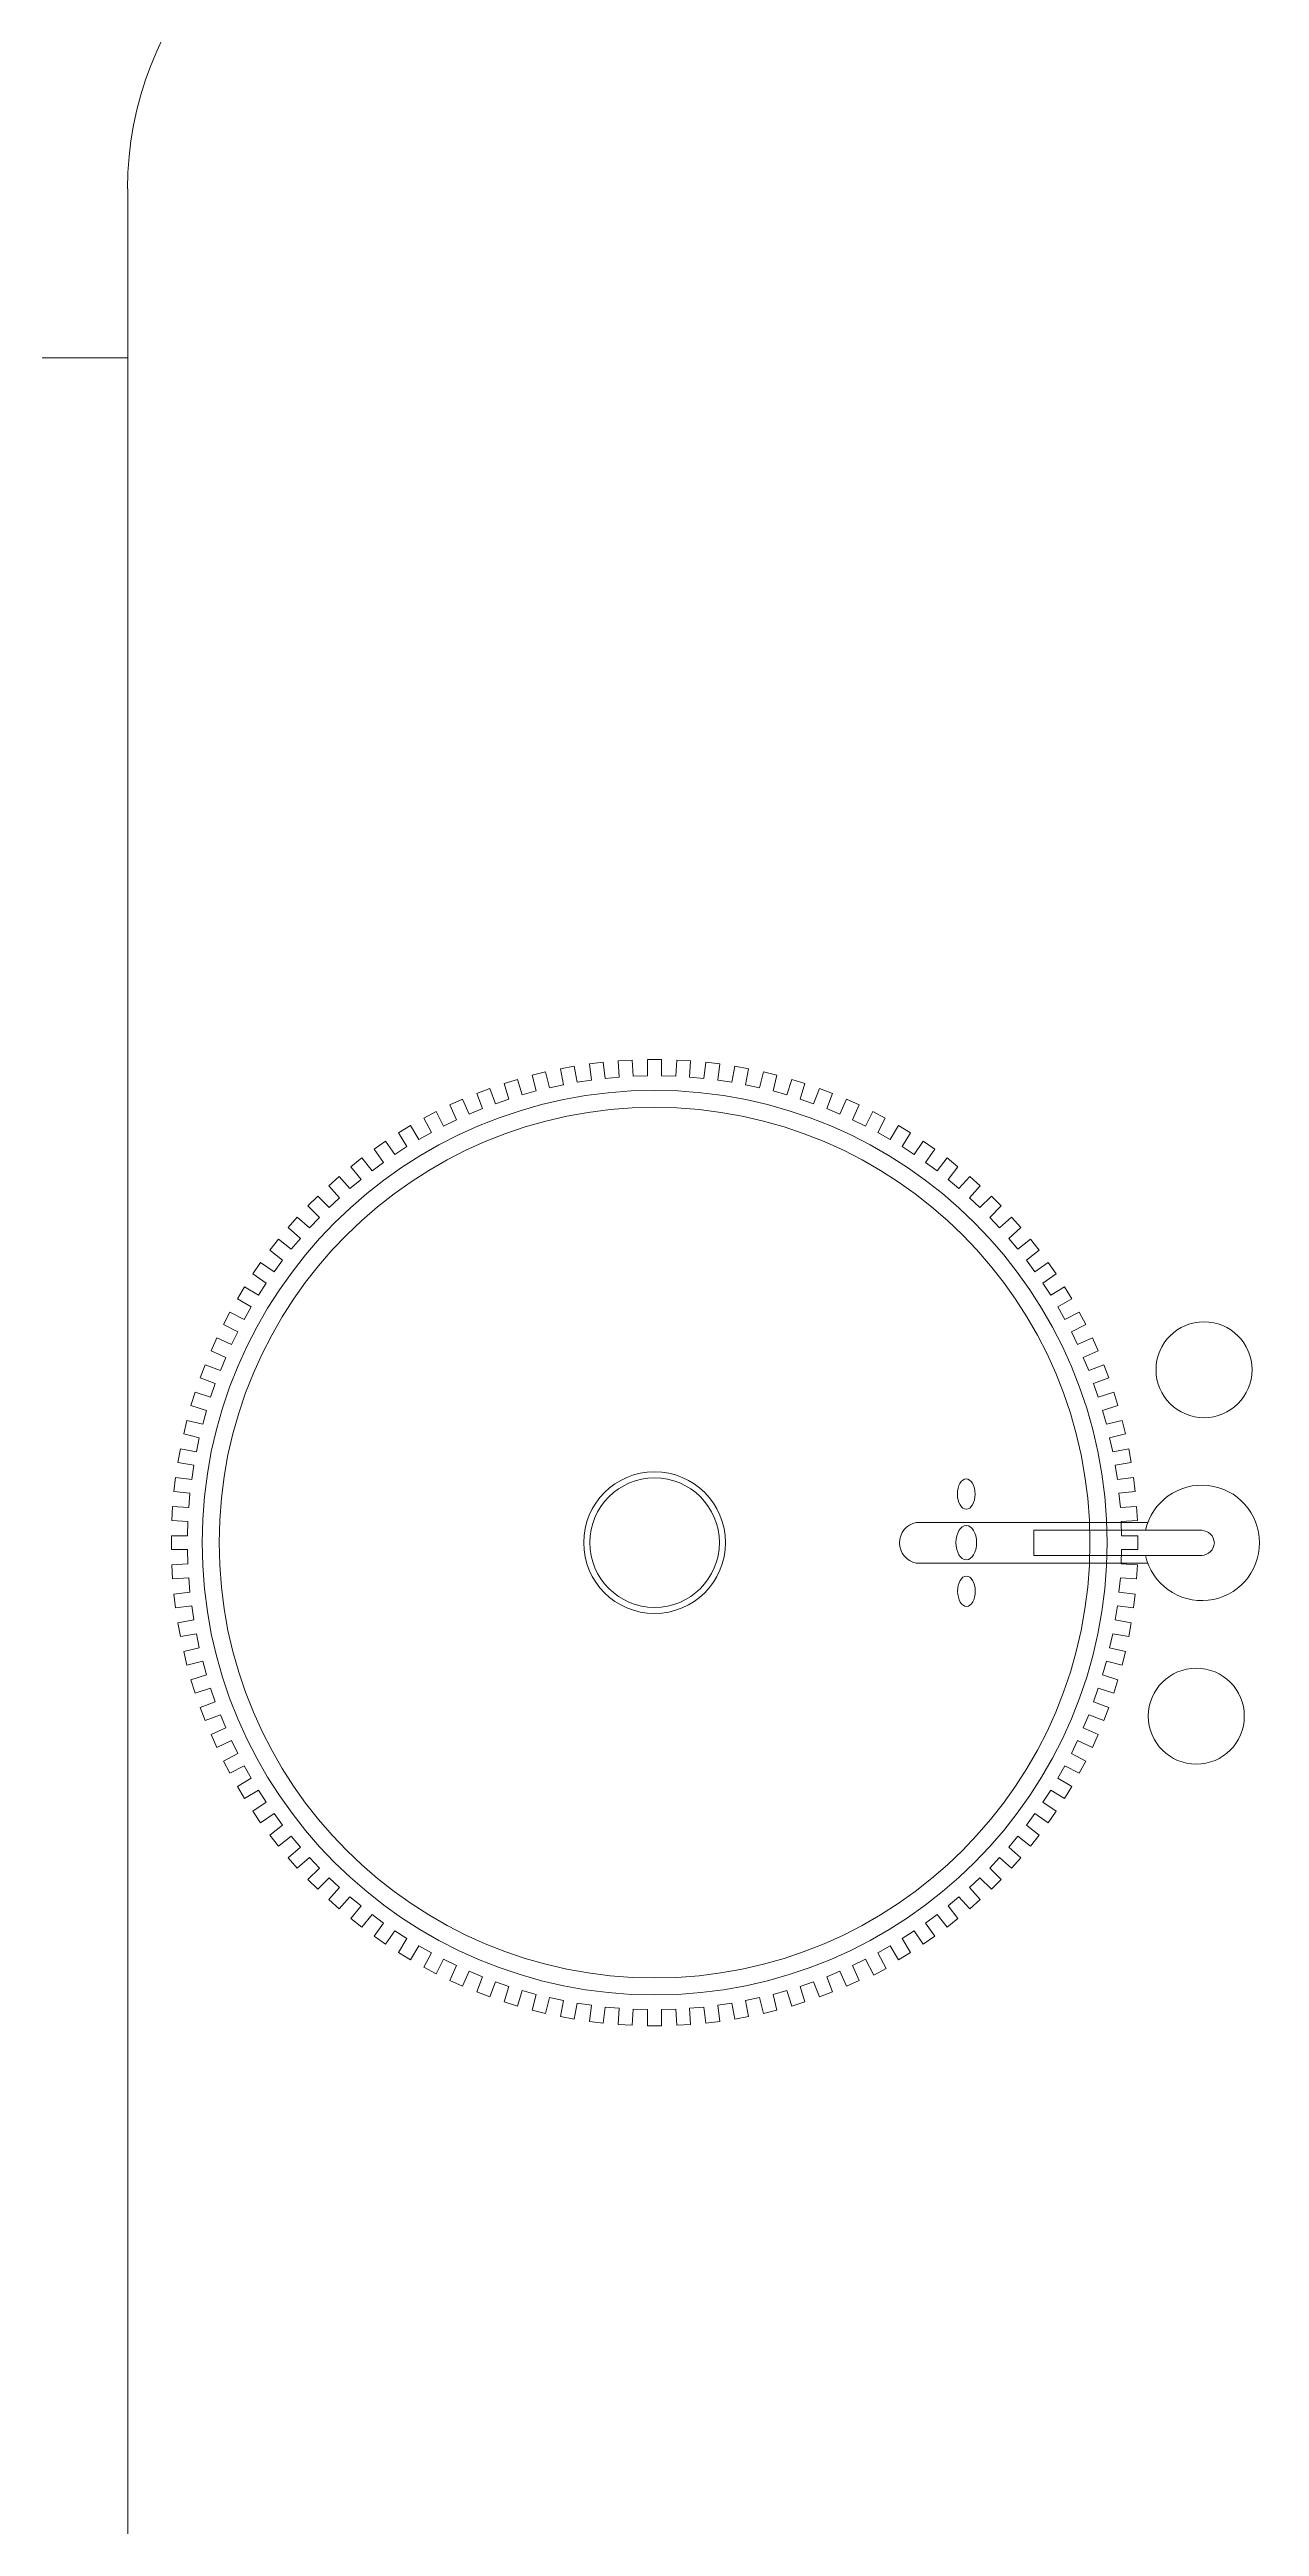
# Model space of a CAD drawing. Header units: metres. Extents: x -44 to 358, y -286 to 66.
# Drawn here: x 9.44 to 10.037, y -266.962 to -265.739 of the extents above; entities that cross this region are included whole.
import ezdxf

# ---------------------------------------------------------------- set-up
doc = ezdxf.new("R2010")
doc.units = ezdxf.units.M
doc.header["$LTSCALE"] = 0.3
for name, color, linetype, lineweight in [('baños', 141, 'Continuous', 0), ('Columnas', 7, 'Continuous', 18), ('piso', 251, 'Continuous', 18)]:
    doc.layers.add(name, color=color, linetype=linetype, lineweight=lineweight)

# ---------------------------------------------------------------- blocks, each defined once
blk = doc.blocks.new('A$C6528a993')
at = {"layer": 'baños', "linetype": 'Continuous'}
blk.add_line((17.4916, 20.6304, 0.0001), (17.4916, 20.5475, 0.0004), dxfattribs=at)
at = {"layer": 'baños'}
for p, q in [((17.4315, 20.5927), (17.4249, 20.5911)), ((17.4249, 20.5911), (17.4315, 20.5927)), ((17.4249, 20.5911), (17.4268, 20.5833)), ((17.4268, 20.5833), (17.4249, 20.5911)), ((17.4335, 20.5849), (17.4315, 20.5927)), ((17.4315, 20.5927), (17.4335, 20.5849)), ((17.4457, 20.5955), (17.4389, 20.5943)), ((17.4389, 20.5943), (17.4457, 20.5955)), ((17.4389, 20.5943), (17.4404, 20.5864)), ((17.4404, 20.5864), (17.4389, 20.5943)), ((17.4471, 20.5876), (17.4457, 20.5955)), ((17.4457, 20.5955), (17.4471, 20.5876)), ((17.46, 20.5975), (17.4531, 20.5967)), ((17.4531, 20.5967), (17.46, 20.5975)), ((17.4531, 20.5967), (17.4541, 20.5887)), ((17.4541, 20.5887), (17.4531, 20.5967)), ((17.4609, 20.5895), (17.46, 20.5975)), ((17.46, 20.5975), (17.4609, 20.5895)), ((17.4743, 20.5986), (17.4675, 20.5982)), ((17.4675, 20.5982), (17.4743, 20.5986)), ((17.4675, 20.5982), (17.468, 20.5902)), ((17.468, 20.5902), (17.4675, 20.5982)), ((17.4748, 20.5906), (17.4743, 20.5986)), ((17.4743, 20.5986), (17.4748, 20.5906)), ((17.4819, 20.5908), (17.4748, 20.5906)), ((17.4748, 20.5906), (17.4819, 20.5908)), ((17.4887, 20.5988), (17.4819, 20.5988)), ((17.4819, 20.5988), (17.4819, 20.5908)), ((17.4819, 20.5908), (17.4819, 20.5988)), ((17.4819, 20.5988), (17.4887, 20.5988)), ((17.4887, 20.5908), (17.4887, 20.5988)), ((17.4887, 20.5988), (17.4887, 20.5908)), ((17.4958, 20.5906), (17.4887, 20.5908)), ((17.4887, 20.5908), (17.4958, 20.5906)), ((17.4963, 20.5986), (17.4958, 20.5906)), ((17.4958, 20.5906), (17.4963, 20.5986)), ((17.5031, 20.5982), (17.4963, 20.5986)), ((17.4963, 20.5986), (17.5031, 20.5982)), ((17.5027, 20.5902), (17.5031, 20.5982)), ((17.5031, 20.5982), (17.5027, 20.5902)), ((17.5107, 20.5975), (17.5097, 20.5895)), ((17.5097, 20.5895), (17.5107, 20.5975)), ((17.5175, 20.5967), (17.5107, 20.5975)), ((17.5107, 20.5975), (17.5175, 20.5967)), ((17.5165, 20.5887), (17.5175, 20.5967)), ((17.5175, 20.5967), (17.5165, 20.5887)), ((17.5249, 20.5955), (17.5235, 20.5876)), ((17.5235, 20.5876), (17.5249, 20.5955)), ((17.5317, 20.5943), (17.5249, 20.5955)), ((17.5249, 20.5955), (17.5317, 20.5943)), ((17.5303, 20.5864), (17.5317, 20.5943)), ((17.5317, 20.5943), (17.5303, 20.5864)), ((17.5391, 20.5927), (17.5372, 20.5849)), ((17.5372, 20.5849), (17.5391, 20.5927)), ((17.5458, 20.5911), (17.5391, 20.5927)), ((17.5391, 20.5927), (17.5458, 20.5911)), ((17.5438, 20.5833), (17.5458, 20.5911)), ((17.5458, 20.5911), (17.5438, 20.5833)), ((17.3905, 20.5792), (17.3842, 20.5764)), ((17.3842, 20.5764), (17.3905, 20.5792)), ((17.3938, 20.5719), (17.3905, 20.5792)), ((17.3905, 20.5792), (17.3938, 20.5719)), ((17.4039, 20.5845), (17.3975, 20.5821)), ((17.3975, 20.5821), (17.4039, 20.5845)), ((17.3975, 20.5821), (17.4003, 20.5746)), ((17.4003, 20.5746), (17.3975, 20.5821)), ((17.4067, 20.577), (17.4039, 20.5845)), ((17.4039, 20.5845), (17.4067, 20.577)), ((17.4134, 20.5793), (17.4067, 20.577)), ((17.4067, 20.577), (17.4134, 20.5793)), ((17.4176, 20.589), (17.411, 20.587)), ((17.411, 20.587), (17.4176, 20.589)), ((17.411, 20.587), (17.4134, 20.5793)), ((17.4134, 20.5793), (17.411, 20.587)), ((17.42, 20.5814), (17.4176, 20.589)), ((17.4176, 20.589), (17.42, 20.5814)), ((17.4268, 20.5833), (17.42, 20.5814)), ((17.42, 20.5814), (17.4268, 20.5833)), ((17.4404, 20.5864), (17.4335, 20.5849)), ((17.4335, 20.5849), (17.4404, 20.5864)), ((17.4541, 20.5887), (17.4471, 20.5876)), ((17.4471, 20.5876), (17.4541, 20.5887)), ((17.468, 20.5902), (17.4609, 20.5895)), ((17.4609, 20.5895), (17.468, 20.5902)), ((17.5097, 20.5895), (17.5027, 20.5902)), ((17.5027, 20.5902), (17.5097, 20.5895)), ((17.5235, 20.5876), (17.5165, 20.5887)), ((17.5165, 20.5887), (17.5235, 20.5876)), ((17.5372, 20.5849), (17.5303, 20.5864)), ((17.5303, 20.5864), (17.5372, 20.5849)), ((17.5506, 20.5814), (17.5438, 20.5833)), ((17.5438, 20.5833), (17.5506, 20.5814)), ((17.553, 20.589), (17.5506, 20.5814)), ((17.5506, 20.5814), (17.553, 20.589)), ((17.5596, 20.587), (17.553, 20.589)), ((17.553, 20.589), (17.5596, 20.587)), ((17.5572, 20.5793), (17.5596, 20.587)), ((17.5596, 20.587), (17.5572, 20.5793)), ((17.5639, 20.577), (17.5572, 20.5793)), ((17.5572, 20.5793), (17.5639, 20.577)), ((17.5667, 20.5845), (17.5639, 20.577)), ((17.5639, 20.577), (17.5667, 20.5845)), ((17.5731, 20.5821), (17.5667, 20.5845)), ((17.5667, 20.5845), (17.5731, 20.5821)), ((17.5703, 20.5746), (17.5731, 20.5821)), ((17.5731, 20.5821), (17.5703, 20.5746)), ((17.5801, 20.5792), (17.5768, 20.5719)), ((17.5768, 20.5719), (17.5801, 20.5792)), ((17.5864, 20.5764), (17.5801, 20.5792)), ((17.5801, 20.5792), (17.5864, 20.5764)), ((17.3648, 20.5662), (17.3589, 20.5626)), ((17.3589, 20.5626), (17.3648, 20.5662)), ((17.3689, 20.5593), (17.3648, 20.5662)), ((17.3648, 20.5662), (17.3689, 20.5593)), ((17.3775, 20.5731), (17.3714, 20.5699)), ((17.3714, 20.5699), (17.3775, 20.5731)), ((17.3714, 20.5699), (17.3751, 20.5628)), ((17.3751, 20.5628), (17.3714, 20.5699)), ((17.3812, 20.566), (17.3775, 20.5731)), ((17.3775, 20.5731), (17.3812, 20.566)), ((17.3875, 20.5691), (17.3812, 20.566)), ((17.3812, 20.566), (17.3875, 20.5691)), ((17.3842, 20.5764), (17.3875, 20.5691)), ((17.3875, 20.5691), (17.3842, 20.5764)), ((17.4003, 20.5746), (17.3938, 20.5719)), ((17.3938, 20.5719), (17.4003, 20.5746)), ((17.5768, 20.5719), (17.5703, 20.5746)), ((17.5703, 20.5746), (17.5768, 20.5719)), ((17.5831, 20.5691), (17.5864, 20.5764)), ((17.5864, 20.5764), (17.5831, 20.5691)), ((17.5894, 20.566), (17.5831, 20.5691)), ((17.5831, 20.5691), (17.5894, 20.566)), ((17.5932, 20.5731), (17.5894, 20.566)), ((17.5894, 20.566), (17.5932, 20.5731)), ((17.5992, 20.5699), (17.5932, 20.5731)), ((17.5932, 20.5731), (17.5992, 20.5699)), ((17.5955, 20.5628), (17.5992, 20.5699)), ((17.5992, 20.5699), (17.5955, 20.5628)), ((17.6058, 20.5662), (17.6017, 20.5593)), ((17.6017, 20.5593), (17.6058, 20.5662)), ((17.6117, 20.5626), (17.6058, 20.5662)), ((17.6058, 20.5662), (17.6117, 20.5626)), ((17.3526, 20.5585), (17.3469, 20.5546)), ((17.3469, 20.5546), (17.3526, 20.5585)), ((17.3469, 20.5546), (17.3515, 20.548)), ((17.3515, 20.548), (17.3469, 20.5546)), ((17.3571, 20.5519), (17.3526, 20.5585)), ((17.3526, 20.5585), (17.3571, 20.5519)), ((17.3631, 20.5558), (17.3571, 20.5519)), ((17.3571, 20.5519), (17.3631, 20.5558)), ((17.3589, 20.5626), (17.3631, 20.5558)), ((17.3631, 20.5558), (17.3589, 20.5626)), ((17.3751, 20.5628), (17.3689, 20.5593)), ((17.3689, 20.5593), (17.3751, 20.5628)), ((17.6017, 20.5593), (17.5955, 20.5628)), ((17.5955, 20.5628), (17.6017, 20.5593)), ((17.6076, 20.5558), (17.6117, 20.5626)), ((17.6117, 20.5626), (17.6076, 20.5558)), ((17.6135, 20.5519), (17.6076, 20.5558)), ((17.6076, 20.5558), (17.6135, 20.5519)), ((17.618, 20.5585), (17.6135, 20.5519)), ((17.6135, 20.5519), (17.618, 20.5585)), ((17.6237, 20.5546), (17.618, 20.5585)), ((17.618, 20.5585), (17.6237, 20.5546)), ((17.6191, 20.548), (17.6237, 20.5546)), ((17.6237, 20.5546), (17.6191, 20.548)), ((17.3408, 20.5501), (17.3354, 20.5459)), ((17.3354, 20.5459), (17.3408, 20.5501)), ((17.3354, 20.5459), (17.3404, 20.5396)), ((17.3404, 20.5396), (17.3354, 20.5459)), ((17.3458, 20.5438), (17.3408, 20.5501)), ((17.3408, 20.5501), (17.3458, 20.5438)), ((17.3515, 20.548), (17.3458, 20.5438)), ((17.3458, 20.5438), (17.3515, 20.548)), ((17.6248, 20.5438), (17.6191, 20.548)), ((17.6191, 20.548), (17.6248, 20.5438)), ((17.6298, 20.5501), (17.6248, 20.5438)), ((17.6248, 20.5438), (17.6298, 20.5501)), ((17.6352, 20.5459), (17.6298, 20.5501)), ((17.6298, 20.5501), (17.6352, 20.5459)), ((17.6302, 20.5396), (17.6352, 20.5459)), ((17.6352, 20.5459), (17.6302, 20.5396)), ((17.319, 20.5313), (17.3141, 20.5265)), ((17.3141, 20.5265), (17.319, 20.5313)), ((17.3247, 20.5257), (17.319, 20.5313)), ((17.319, 20.5313), (17.3247, 20.5257)), ((17.3296, 20.5411), (17.3245, 20.5365)), ((17.3245, 20.5365), (17.3296, 20.5411)), ((17.3245, 20.5365), (17.3298, 20.5305)), ((17.3298, 20.5305), (17.3245, 20.5365)), ((17.3298, 20.5305), (17.3247, 20.5257)), ((17.3247, 20.5257), (17.3298, 20.5305)), ((17.335, 20.5351), (17.3296, 20.5411)), ((17.3296, 20.5411), (17.335, 20.5351)), ((17.3404, 20.5396), (17.335, 20.5351)), ((17.335, 20.5351), (17.3404, 20.5396)), ((17.6357, 20.5351), (17.6302, 20.5396)), ((17.6302, 20.5396), (17.6357, 20.5351)), ((17.641, 20.5411), (17.6357, 20.5351)), ((17.6357, 20.5351), (17.641, 20.5411)), ((17.6408, 20.5305), (17.6461, 20.5365)), ((17.6461, 20.5365), (17.6408, 20.5305)), ((17.646, 20.5257), (17.6408, 20.5305)), ((17.6408, 20.5305), (17.646, 20.5257)), ((17.6461, 20.5365), (17.641, 20.5411)), ((17.641, 20.5411), (17.6461, 20.5365)), ((17.6516, 20.5313), (17.646, 20.5257)), ((17.646, 20.5257), (17.6516, 20.5313)), ((17.6565, 20.5265), (17.6516, 20.5313)), ((17.6516, 20.5313), (17.6565, 20.5265)), ((17.309, 20.521), (17.3044, 20.5158)), ((17.3044, 20.5158), (17.309, 20.521)), ((17.315, 20.5157), (17.309, 20.521)), ((17.309, 20.521), (17.315, 20.5157)), ((17.3141, 20.5265), (17.3198, 20.5208)), ((17.3198, 20.5208), (17.3141, 20.5265)), ((17.3198, 20.5208), (17.315, 20.5157)), ((17.315, 20.5157), (17.3198, 20.5208)), ((17.6508, 20.5208), (17.6565, 20.5265)), ((17.6565, 20.5265), (17.6508, 20.5208)), ((17.6557, 20.5157), (17.6508, 20.5208)), ((17.6508, 20.5208), (17.6557, 20.5157)), ((17.6616, 20.521), (17.6557, 20.5157)), ((17.6557, 20.5157), (17.6616, 20.521)), ((17.6662, 20.5158), (17.6616, 20.521)), ((17.6616, 20.521), (17.6662, 20.5158)), ((17.2996, 20.51), (17.2953, 20.5046)), ((17.2953, 20.5046), (17.2996, 20.51)), ((17.3059, 20.5051), (17.2996, 20.51)), ((17.2996, 20.51), (17.3059, 20.5051)), ((17.3044, 20.5158), (17.3104, 20.5105)), ((17.3104, 20.5105), (17.3044, 20.5158)), ((17.3104, 20.5105), (17.3059, 20.5051)), ((17.3059, 20.5051), (17.3104, 20.5105)), ((17.6602, 20.5105), (17.6662, 20.5158)), ((17.6662, 20.5158), (17.6602, 20.5105)), ((17.6647, 20.5051), (17.6602, 20.5105)), ((17.6602, 20.5105), (17.6647, 20.5051)), ((17.671, 20.51), (17.6647, 20.5051)), ((17.6647, 20.5051), (17.671, 20.51)), ((17.6753, 20.5046), (17.671, 20.51)), ((17.671, 20.51), (17.6753, 20.5046)), ((17.2909, 20.4986), (17.287, 20.4929)), ((17.287, 20.4929), (17.2909, 20.4986)), ((17.287, 20.4929), (17.2936, 20.4884)), ((17.2936, 20.4884), (17.287, 20.4929)), ((17.2975, 20.494), (17.2909, 20.4986)), ((17.2909, 20.4986), (17.2975, 20.494)), ((17.2953, 20.5046), (17.3017, 20.4997)), ((17.3017, 20.4997), (17.2953, 20.5046)), ((17.3017, 20.4997), (17.2975, 20.494)), ((17.2975, 20.494), (17.3017, 20.4997)), ((17.669, 20.4997), (17.6753, 20.5046)), ((17.6753, 20.5046), (17.669, 20.4997)), ((17.6732, 20.494), (17.669, 20.4997)), ((17.669, 20.4997), (17.6732, 20.494)), ((17.6797, 20.4986), (17.6732, 20.494)), ((17.6732, 20.494), (17.6797, 20.4986)), ((17.6771, 20.4884), (17.6836, 20.4929)), ((17.6836, 20.4929), (17.6771, 20.4884)), ((17.6836, 20.4929), (17.6797, 20.4986)), ((17.6797, 20.4986), (17.6836, 20.4929)), ((17.2829, 20.4866), (17.2793, 20.4807)), ((17.2793, 20.4807), (17.2829, 20.4866)), ((17.2793, 20.4807), (17.2862, 20.4765)), ((17.2862, 20.4765), (17.2793, 20.4807)), ((17.2897, 20.4824), (17.2829, 20.4866)), ((17.2829, 20.4866), (17.2897, 20.4824)), ((17.2936, 20.4884), (17.2897, 20.4824)), ((17.2897, 20.4824), (17.2936, 20.4884)), ((17.6809, 20.4824), (17.6771, 20.4884)), ((17.6771, 20.4884), (17.6809, 20.4824)), ((17.6877, 20.4866), (17.6809, 20.4824)), ((17.6809, 20.4824), (17.6877, 20.4866)), ((17.6844, 20.4765), (17.6913, 20.4807)), ((17.6913, 20.4807), (17.6844, 20.4765)), ((17.6913, 20.4807), (17.6877, 20.4866)), ((17.6877, 20.4866), (17.6913, 20.4807)), ((17.2756, 20.4741), (17.2724, 20.468)), ((17.2724, 20.468), (17.2756, 20.4741)), ((17.2827, 20.4704), (17.2756, 20.4741)), ((17.2756, 20.4741), (17.2827, 20.4704)), ((17.2862, 20.4765), (17.2827, 20.4704)), ((17.2827, 20.4704), (17.2862, 20.4765)), ((17.6879, 20.4704), (17.6844, 20.4765)), ((17.6844, 20.4765), (17.6879, 20.4704)), ((17.6957, 20.4745), (17.6879, 20.4704)), ((17.6879, 20.4704), (17.6957, 20.4745)), ((17.6911, 20.4643), (17.6989, 20.4684)), ((17.6989, 20.4684), (17.6911, 20.4643)), ((17.6989, 20.4684), (17.6957, 20.4745)), ((17.6957, 20.4745), (17.6989, 20.4684)), ((17.2691, 20.4612), (17.2663, 20.455)), ((17.2663, 20.455), (17.2691, 20.4612)), ((17.2764, 20.458), (17.2691, 20.4612)), ((17.2691, 20.4612), (17.2764, 20.458)), ((17.2724, 20.468), (17.2795, 20.4643)), ((17.2795, 20.4643), (17.2724, 20.468)), ((17.2795, 20.4643), (17.2764, 20.458)), ((17.2764, 20.458), (17.2795, 20.4643)), ((17.6942, 20.458), (17.6911, 20.4643)), ((17.6911, 20.4643), (17.6942, 20.458)), ((17.7015, 20.4612), (17.6942, 20.458)), ((17.6942, 20.458), (17.7015, 20.4612)), ((17.7043, 20.455), (17.7015, 20.4612)), ((17.7015, 20.4612), (17.7043, 20.455)), ((17.2634, 20.448), (17.261, 20.4416)), ((17.261, 20.4416), (17.2634, 20.448)), ((17.2709, 20.4452), (17.2634, 20.448)), ((17.2634, 20.448), (17.2709, 20.4452)), ((17.2663, 20.455), (17.2736, 20.4517)), ((17.2736, 20.4517), (17.2663, 20.455)), ((17.2736, 20.4517), (17.2709, 20.4452)), ((17.2709, 20.4452), (17.2736, 20.4517)), ((17.697, 20.4517), (17.7043, 20.455)), ((17.7043, 20.455), (17.697, 20.4517)), ((17.6997, 20.4452), (17.697, 20.4517)), ((17.697, 20.4517), (17.6997, 20.4452)), ((17.7072, 20.448), (17.6997, 20.4452)), ((17.6997, 20.4452), (17.7072, 20.448)), ((17.7096, 20.4416), (17.7072, 20.448)), ((17.7072, 20.448), (17.7096, 20.4416)), ((17.2585, 20.4344), (17.2565, 20.4279)), ((17.2565, 20.4279), (17.2585, 20.4344)), ((17.2662, 20.4321), (17.2585, 20.4344)), ((17.2585, 20.4344), (17.2662, 20.4321)), ((17.261, 20.4416), (17.2685, 20.4387)), ((17.2685, 20.4387), (17.261, 20.4416)), ((17.2685, 20.4387), (17.2662, 20.4321)), ((17.2662, 20.4321), (17.2685, 20.4387)), ((17.7022, 20.4387), (17.7096, 20.4416)), ((17.7096, 20.4416), (17.7022, 20.4387)), ((17.7045, 20.4321), (17.7022, 20.4387)), ((17.7022, 20.4387), (17.7045, 20.4321)), ((17.7121, 20.4344), (17.7045, 20.4321)), ((17.7045, 20.4321), (17.7121, 20.4344)), ((17.7142, 20.4279), (17.7121, 20.4344)), ((17.7121, 20.4344), (17.7142, 20.4279)), ((17.2544, 20.4206), (17.2528, 20.414)), ((17.2528, 20.414), (17.2544, 20.4206)), ((17.2622, 20.4187), (17.2544, 20.4206)), ((17.2544, 20.4206), (17.2622, 20.4187)), ((17.2565, 20.4279), (17.2641, 20.4255)), ((17.2641, 20.4255), (17.2565, 20.4279)), ((17.2641, 20.4255), (17.2622, 20.4187)), ((17.2622, 20.4187), (17.2641, 20.4255)), ((17.7065, 20.4255), (17.7142, 20.4279)), ((17.7142, 20.4279), (17.7065, 20.4255)), ((17.7084, 20.4187), (17.7065, 20.4255)), ((17.7065, 20.4255), (17.7084, 20.4187)), ((17.7162, 20.4206), (17.7084, 20.4187)), ((17.7084, 20.4187), (17.7162, 20.4206)), ((17.7178, 20.414), (17.7162, 20.4206)), ((17.7162, 20.4206), (17.7178, 20.414)), ((17.2528, 20.414), (17.2606, 20.412)), ((17.2606, 20.412), (17.2528, 20.414)), ((17.2606, 20.412), (17.2591, 20.4051)), ((17.2591, 20.4051), (17.2606, 20.412)), ((17.71, 20.412), (17.7178, 20.414)), ((17.7178, 20.414), (17.71, 20.412)), ((17.7115, 20.4051), (17.71, 20.412)), ((17.71, 20.412), (17.7115, 20.4051)), ((17.2512, 20.4066), (17.25, 20.3998)), ((17.25, 20.3998), (17.2512, 20.4066)), ((17.25, 20.3998), (17.2579, 20.3984)), ((17.2579, 20.3984), (17.25, 20.3998)), ((17.2591, 20.4051), (17.2512, 20.4066)), ((17.2512, 20.4066), (17.2591, 20.4051)), ((17.2579, 20.3984), (17.2568, 20.3914)), ((17.2568, 20.3914), (17.2579, 20.3984)), ((17.7194, 20.4066), (17.7115, 20.4051)), ((17.7115, 20.4051), (17.7194, 20.4066)), ((17.7128, 20.3984), (17.7206, 20.3998)), ((17.7206, 20.3998), (17.7128, 20.3984)), ((17.7138, 20.3914), (17.7128, 20.3984)), ((17.7128, 20.3984), (17.7138, 20.3914)), ((17.7206, 20.3998), (17.7194, 20.4066)), ((17.7194, 20.4066), (17.7206, 20.3998)), ((17.2488, 20.3924), (17.248, 20.3855)), ((17.248, 20.3855), (17.2488, 20.3924)), ((17.248, 20.3855), (17.256, 20.3846)), ((17.256, 20.3846), (17.248, 20.3855)), ((17.2568, 20.3914), (17.2488, 20.3924)), ((17.2488, 20.3924), (17.2568, 20.3914)), ((17.256, 20.3846), (17.2553, 20.3775)), ((17.2553, 20.3775), (17.256, 20.3846)), ((17.7218, 20.3924), (17.7138, 20.3914)), ((17.7138, 20.3914), (17.7218, 20.3924)), ((17.7147, 20.3846), (17.7226, 20.3855)), ((17.7226, 20.3855), (17.7147, 20.3846)), ((17.7153, 20.3775), (17.7147, 20.3846)), ((17.7147, 20.3846), (17.7153, 20.3775)), ((17.7226, 20.3855), (17.7218, 20.3924)), ((17.7218, 20.3924), (17.7226, 20.3855)), ((17.2473, 20.378), (17.2469, 20.3712)), ((17.2469, 20.3712), (17.2473, 20.378)), ((17.2469, 20.3712), (17.2549, 20.3707)), ((17.2549, 20.3707), (17.2469, 20.3712)), ((17.2553, 20.3775), (17.2473, 20.378)), ((17.2473, 20.378), (17.2553, 20.3775)), ((17.2549, 20.3707), (17.2547, 20.3636)), ((17.2547, 20.3636), (17.2549, 20.3707)), ((17.7233, 20.378), (17.7153, 20.3775)), ((17.7153, 20.3775), (17.7233, 20.378)), ((17.7157, 20.3707), (17.7237, 20.3712)), ((17.7237, 20.3712), (17.7157, 20.3707)), ((17.7159, 20.3636), (17.7157, 20.3707)), ((17.7157, 20.3707), (17.7159, 20.3636)), ((17.7237, 20.3712), (17.7233, 20.378)), ((17.7233, 20.378), (17.7237, 20.3712)), ((17.2547, 20.3636), (17.2467, 20.3636)), ((17.2467, 20.3636), (17.2467, 20.3567)), ((17.2467, 20.3567), (17.2467, 20.3636)), ((17.2467, 20.3636), (17.2547, 20.3636)), ((17.7239, 20.3636), (17.7159, 20.3636)), ((17.7159, 20.3636), (17.7239, 20.3636)), ((17.7239, 20.3567), (17.7239, 20.3636)), ((17.7239, 20.3636), (17.7239, 20.3567)), ((17.2467, 20.3567), (17.2547, 20.3567)), ((17.2547, 20.3567), (17.2467, 20.3567)), ((17.2549, 20.3497), (17.2469, 20.3492)), ((17.2469, 20.3492), (17.2549, 20.3497)), ((17.2469, 20.3492), (17.2473, 20.3423)), ((17.2473, 20.3423), (17.2469, 20.3492)), ((17.2547, 20.3567), (17.2549, 20.3497)), ((17.2549, 20.3497), (17.2547, 20.3567)), ((17.7157, 20.3497), (17.7159, 20.3567)), ((17.7159, 20.3567), (17.7157, 20.3497)), ((17.7237, 20.3492), (17.7157, 20.3497)), ((17.7157, 20.3497), (17.7237, 20.3492)), ((17.7159, 20.3567), (17.7239, 20.3567)), ((17.7239, 20.3567), (17.7159, 20.3567)), ((17.7233, 20.3423), (17.7237, 20.3492)), ((17.7237, 20.3492), (17.7233, 20.3423)), ((17.2473, 20.3423), (17.2553, 20.3428)), ((17.2553, 20.3428), (17.2473, 20.3423)), ((17.256, 20.3358), (17.248, 20.3348)), ((17.248, 20.3348), (17.256, 20.3358)), ((17.248, 20.3348), (17.2488, 20.328)), ((17.2488, 20.328), (17.248, 20.3348)), ((17.2553, 20.3428), (17.256, 20.3358)), ((17.256, 20.3358), (17.2553, 20.3428)), ((17.7147, 20.3358), (17.7153, 20.3428)), ((17.7153, 20.3428), (17.7147, 20.3358)), ((17.7226, 20.3348), (17.7147, 20.3358)), ((17.7147, 20.3358), (17.7226, 20.3348)), ((17.7153, 20.3428), (17.7233, 20.3423)), ((17.7233, 20.3423), (17.7153, 20.3428)), ((17.7218, 20.328), (17.7226, 20.3348)), ((17.7226, 20.3348), (17.7218, 20.328)), ((17.2488, 20.328), (17.2568, 20.329)), ((17.2568, 20.329), (17.2488, 20.328)), ((17.2579, 20.322), (17.25, 20.3205)), ((17.25, 20.3205), (17.2579, 20.322)), ((17.2568, 20.329), (17.2579, 20.322)), ((17.2579, 20.322), (17.2568, 20.329)), ((17.7128, 20.322), (17.7138, 20.329)), ((17.7138, 20.329), (17.7128, 20.322)), ((17.7206, 20.3205), (17.7128, 20.322)), ((17.7128, 20.322), (17.7206, 20.3205)), ((17.7138, 20.329), (17.7218, 20.328)), ((17.7218, 20.328), (17.7138, 20.329)), ((17.25, 20.3205), (17.2512, 20.3138)), ((17.2512, 20.3138), (17.25, 20.3205)), ((17.2512, 20.3138), (17.2591, 20.3152)), ((17.2591, 20.3152), (17.2512, 20.3138)), ((17.2591, 20.3152), (17.2606, 20.3083)), ((17.2606, 20.3083), (17.2591, 20.3152)), ((17.71, 20.3083), (17.7115, 20.3152)), ((17.7115, 20.3152), (17.71, 20.3083)), ((17.7115, 20.3152), (17.7194, 20.3138)), ((17.7194, 20.3138), (17.7115, 20.3152)), ((17.7194, 20.3138), (17.7206, 20.3205)), ((17.7206, 20.3205), (17.7194, 20.3138)), ((17.2606, 20.3083), (17.2528, 20.3064)), ((17.2528, 20.3064), (17.2606, 20.3083)), ((17.2528, 20.3064), (17.2544, 20.2997)), ((17.2544, 20.2997), (17.2528, 20.3064)), ((17.2544, 20.2997), (17.2622, 20.3017)), ((17.2622, 20.3017), (17.2544, 20.2997)), ((17.2622, 20.3017), (17.2641, 20.2948)), ((17.2641, 20.2948), (17.2622, 20.3017)), ((17.7065, 20.2948), (17.7084, 20.3017)), ((17.7084, 20.3017), (17.7065, 20.2948)), ((17.7084, 20.3017), (17.7162, 20.2997)), ((17.7162, 20.2997), (17.7084, 20.3017)), ((17.7178, 20.3064), (17.71, 20.3083)), ((17.71, 20.3083), (17.7178, 20.3064)), ((17.7162, 20.2997), (17.7178, 20.3064)), ((17.7178, 20.3064), (17.7162, 20.2997)), ((17.2641, 20.2948), (17.2565, 20.2925)), ((17.2565, 20.2925), (17.2641, 20.2948)), ((17.2565, 20.2925), (17.2585, 20.2859)), ((17.2585, 20.2859), (17.2565, 20.2925)), ((17.2585, 20.2859), (17.2662, 20.2883)), ((17.2662, 20.2883), (17.2585, 20.2859)), ((17.2662, 20.2883), (17.2685, 20.2816)), ((17.2685, 20.2816), (17.2662, 20.2883)), ((17.7022, 20.2816), (17.7045, 20.2883)), ((17.7045, 20.2883), (17.7022, 20.2816)), ((17.7045, 20.2883), (17.7121, 20.2859)), ((17.7121, 20.2859), (17.7045, 20.2883)), ((17.7142, 20.2925), (17.7065, 20.2948)), ((17.7065, 20.2948), (17.7142, 20.2925)), ((17.7121, 20.2859), (17.7142, 20.2925)), ((17.7142, 20.2925), (17.7121, 20.2859)), ((17.2685, 20.2816), (17.261, 20.2788)), ((17.261, 20.2788), (17.2685, 20.2816)), ((17.261, 20.2788), (17.2634, 20.2724)), ((17.2634, 20.2724), (17.261, 20.2788)), ((17.2634, 20.2724), (17.2709, 20.2752)), ((17.2709, 20.2752), (17.2634, 20.2724)), ((17.2709, 20.2752), (17.2736, 20.2687)), ((17.2736, 20.2687), (17.2709, 20.2752)), ((17.697, 20.2687), (17.6997, 20.2752)), ((17.6997, 20.2752), (17.697, 20.2687)), ((17.6997, 20.2752), (17.7072, 20.2724)), ((17.7072, 20.2724), (17.6997, 20.2752)), ((17.7096, 20.2788), (17.7022, 20.2816)), ((17.7022, 20.2816), (17.7096, 20.2788)), ((17.7072, 20.2724), (17.7096, 20.2788)), ((17.7096, 20.2788), (17.7072, 20.2724)), ((17.2736, 20.2687), (17.2663, 20.2654)), ((17.2663, 20.2654), (17.2736, 20.2687)), ((17.2663, 20.2654), (17.2691, 20.2591)), ((17.2691, 20.2591), (17.2663, 20.2654)), ((17.2691, 20.2591), (17.2764, 20.2624)), ((17.2764, 20.2624), (17.2691, 20.2591)), ((17.2764, 20.2624), (17.2795, 20.256)), ((17.2795, 20.256), (17.2764, 20.2624)), ((17.6911, 20.256), (17.6942, 20.2624)), ((17.6942, 20.2624), (17.6911, 20.256)), ((17.6942, 20.2624), (17.7015, 20.2591)), ((17.7015, 20.2591), (17.6942, 20.2624)), ((17.7043, 20.2654), (17.697, 20.2687)), ((17.697, 20.2687), (17.7043, 20.2654)), ((17.7015, 20.2591), (17.7043, 20.2654)), ((17.7043, 20.2654), (17.7015, 20.2591)), ((17.2795, 20.256), (17.2724, 20.2523)), ((17.2724, 20.2523), (17.2795, 20.256)), ((17.2724, 20.2523), (17.2756, 20.2462)), ((17.2756, 20.2462), (17.2724, 20.2523)), ((17.2756, 20.2462), (17.2827, 20.25)), ((17.2827, 20.25), (17.2756, 20.2462)), ((17.2827, 20.25), (17.2862, 20.2438)), ((17.2862, 20.2438), (17.2827, 20.25)), ((17.6844, 20.2438), (17.6879, 20.25)), ((17.6879, 20.25), (17.6844, 20.2438)), ((17.6879, 20.25), (17.695, 20.2462)), ((17.695, 20.2462), (17.6879, 20.25)), ((17.6982, 20.2523), (17.6911, 20.256)), ((17.6911, 20.256), (17.6982, 20.2523)), ((17.695, 20.2462), (17.6982, 20.2523)), ((17.6982, 20.2523), (17.695, 20.2462)), ((17.2862, 20.2438), (17.2793, 20.2397)), ((17.2793, 20.2397), (17.2862, 20.2438)), ((17.2793, 20.2397), (17.2829, 20.2338)), ((17.2829, 20.2338), (17.2793, 20.2397)), ((17.2829, 20.2338), (17.2897, 20.2379)), ((17.2897, 20.2379), (17.2829, 20.2338)), ((17.2897, 20.2379), (17.2936, 20.232)), ((17.2936, 20.232), (17.2897, 20.2379)), ((17.6771, 20.232), (17.6809, 20.2379)), ((17.6809, 20.2379), (17.6771, 20.232)), ((17.6809, 20.2379), (17.6877, 20.2338)), ((17.6877, 20.2338), (17.6809, 20.2379)), ((17.6913, 20.2397), (17.6844, 20.2438)), ((17.6844, 20.2438), (17.6913, 20.2397)), ((17.6877, 20.2338), (17.6913, 20.2397)), ((17.6913, 20.2397), (17.6877, 20.2338)), ((17.2936, 20.232), (17.287, 20.2274)), ((17.287, 20.2274), (17.2936, 20.232)), ((17.287, 20.2274), (17.2909, 20.2218)), ((17.2909, 20.2218), (17.287, 20.2274)), ((17.2909, 20.2218), (17.2975, 20.2263)), ((17.2975, 20.2263), (17.2909, 20.2218)), ((17.2975, 20.2263), (17.3017, 20.2207)), ((17.3017, 20.2207), (17.2975, 20.2263)), ((17.669, 20.2207), (17.6732, 20.2263)), ((17.6732, 20.2263), (17.669, 20.2207)), ((17.6732, 20.2263), (17.6797, 20.2218)), ((17.6797, 20.2218), (17.6732, 20.2263)), ((17.6836, 20.2274), (17.6771, 20.232)), ((17.6771, 20.232), (17.6836, 20.2274)), ((17.6797, 20.2218), (17.6836, 20.2274)), ((17.6836, 20.2274), (17.6797, 20.2218)), ((17.3017, 20.2207), (17.2953, 20.2157)), ((17.2953, 20.2157), (17.3017, 20.2207)), ((17.2953, 20.2157), (17.2996, 20.2103)), ((17.2996, 20.2103), (17.2953, 20.2157)), ((17.2996, 20.2103), (17.3059, 20.2153)), ((17.3059, 20.2153), (17.2996, 20.2103)), ((17.3059, 20.2153), (17.3104, 20.2098)), ((17.3104, 20.2098), (17.3059, 20.2153)), ((17.6602, 20.2098), (17.6647, 20.2153)), ((17.6647, 20.2153), (17.6602, 20.2098)), ((17.6647, 20.2153), (17.671, 20.2103)), ((17.671, 20.2103), (17.6647, 20.2153)), ((17.6753, 20.2157), (17.669, 20.2207)), ((17.669, 20.2207), (17.6753, 20.2157)), ((17.671, 20.2103), (17.6753, 20.2157)), ((17.6753, 20.2157), (17.671, 20.2103)), ((17.3104, 20.2098), (17.3044, 20.2045)), ((17.3044, 20.2045), (17.3104, 20.2098)), ((17.3044, 20.2045), (17.309, 20.1994)), ((17.309, 20.1994), (17.3044, 20.2045)), ((17.309, 20.1994), (17.315, 20.2047)), ((17.315, 20.2047), (17.309, 20.1994)), ((17.3198, 20.1995), (17.3141, 20.1939)), ((17.3141, 20.1939), (17.3198, 20.1995)), ((17.315, 20.2047), (17.3198, 20.1995)), ((17.3198, 20.1995), (17.315, 20.2047)), ((17.6508, 20.1995), (17.6557, 20.2047)), ((17.6557, 20.2047), (17.6508, 20.1995)), ((17.6565, 20.1939), (17.6508, 20.1995)), ((17.6508, 20.1995), (17.6565, 20.1939)), ((17.6557, 20.2047), (17.6616, 20.1994)), ((17.6616, 20.1994), (17.6557, 20.2047)), ((17.6662, 20.2045), (17.6602, 20.2098)), ((17.6602, 20.2098), (17.6662, 20.2045)), ((17.6616, 20.1994), (17.6662, 20.2045)), ((17.6662, 20.2045), (17.6616, 20.1994)), ((17.3141, 20.1939), (17.319, 20.189)), ((17.319, 20.189), (17.3141, 20.1939)), ((17.319, 20.189), (17.3247, 20.1947)), ((17.3247, 20.1947), (17.319, 20.189)), ((17.3298, 20.1898), (17.3245, 20.1838)), ((17.3245, 20.1838), (17.3298, 20.1898)), ((17.3247, 20.1947), (17.3298, 20.1898)), ((17.3298, 20.1898), (17.3247, 20.1947)), ((17.6408, 20.1898), (17.646, 20.1947)), ((17.646, 20.1947), (17.6408, 20.1898)), ((17.6461, 20.1838), (17.6408, 20.1898)), ((17.6408, 20.1898), (17.6461, 20.1838)), ((17.646, 20.1947), (17.6516, 20.189)), ((17.6516, 20.189), (17.646, 20.1947)), ((17.6516, 20.189), (17.6565, 20.1939)), ((17.6565, 20.1939), (17.6516, 20.189)), ((17.3245, 20.1838), (17.3296, 20.1793)), ((17.3296, 20.1793), (17.3245, 20.1838)), ((17.3296, 20.1793), (17.335, 20.1853)), ((17.335, 20.1853), (17.3296, 20.1793)), ((17.335, 20.1853), (17.3404, 20.1808)), ((17.3404, 20.1808), (17.335, 20.1853)), ((17.3404, 20.1808), (17.3354, 20.1745)), ((17.3354, 20.1745), (17.3404, 20.1808)), ((17.3408, 20.1702), (17.3458, 20.1765)), ((17.3458, 20.1765), (17.3408, 20.1702)), ((17.3458, 20.1765), (17.3515, 20.1723)), ((17.3515, 20.1723), (17.3458, 20.1765)), ((17.6191, 20.1723), (17.6248, 20.1765)), ((17.6248, 20.1765), (17.6191, 20.1723)), ((17.6248, 20.1765), (17.6298, 20.1702)), ((17.6298, 20.1702), (17.6248, 20.1765)), ((17.6302, 20.1808), (17.6357, 20.1853)), ((17.6357, 20.1853), (17.6302, 20.1808)), ((17.6352, 20.1745), (17.6302, 20.1808)), ((17.6302, 20.1808), (17.6352, 20.1745)), ((17.6357, 20.1853), (17.641, 20.1793)), ((17.641, 20.1793), (17.6357, 20.1853)), ((17.641, 20.1793), (17.6461, 20.1838)), ((17.6461, 20.1838), (17.641, 20.1793)), ((17.3354, 20.1745), (17.3408, 20.1702)), ((17.3408, 20.1702), (17.3354, 20.1745)), ((17.3515, 20.1723), (17.3469, 20.1657)), ((17.3469, 20.1657), (17.3515, 20.1723)), ((17.3469, 20.1657), (17.3526, 20.1618)), ((17.3526, 20.1618), (17.3469, 20.1657)), ((17.3526, 20.1618), (17.3571, 20.1684)), ((17.3571, 20.1684), (17.3526, 20.1618)), ((17.3571, 20.1684), (17.3631, 20.1646)), ((17.3631, 20.1646), (17.3571, 20.1684)), ((17.3631, 20.1646), (17.3589, 20.1577)), ((17.3589, 20.1577), (17.3631, 20.1646)), ((17.6076, 20.1646), (17.6135, 20.1684)), ((17.6135, 20.1684), (17.6076, 20.1646)), ((17.6117, 20.1577), (17.6076, 20.1646)), ((17.6076, 20.1646), (17.6117, 20.1577)), ((17.6135, 20.1684), (17.618, 20.1618)), ((17.618, 20.1618), (17.6135, 20.1684)), ((17.618, 20.1618), (17.6237, 20.1657)), ((17.6237, 20.1657), (17.618, 20.1618)), ((17.6237, 20.1657), (17.6191, 20.1723)), ((17.6191, 20.1723), (17.6237, 20.1657)), ((17.6298, 20.1702), (17.6352, 20.1745)), ((17.6352, 20.1745), (17.6298, 20.1702)), ((17.3589, 20.1577), (17.3648, 20.1542)), ((17.3648, 20.1542), (17.3589, 20.1577)), ((17.3648, 20.1542), (17.3689, 20.161)), ((17.3689, 20.161), (17.3648, 20.1542)), ((17.3689, 20.161), (17.3751, 20.1576)), ((17.3751, 20.1576), (17.3689, 20.161)), ((17.3751, 20.1576), (17.3714, 20.1505)), ((17.3714, 20.1505), (17.3751, 20.1576)), ((17.3714, 20.1505), (17.3775, 20.1473)), ((17.3775, 20.1473), (17.3714, 20.1505)), ((17.3775, 20.1473), (17.3812, 20.1544)), ((17.3812, 20.1544), (17.3775, 20.1473)), ((17.3812, 20.1544), (17.3875, 20.1513)), ((17.3875, 20.1513), (17.3812, 20.1544)), ((17.3875, 20.1513), (17.3842, 20.144)), ((17.3842, 20.144), (17.3875, 20.1513)), ((17.5831, 20.1513), (17.5894, 20.1544)), ((17.5894, 20.1544), (17.5831, 20.1513)), ((17.5864, 20.144), (17.5831, 20.1513)), ((17.5831, 20.1513), (17.5864, 20.144)), ((17.5894, 20.1544), (17.5932, 20.1473)), ((17.5932, 20.1473), (17.5894, 20.1544)), ((17.5932, 20.1473), (17.5992, 20.1505)), ((17.5992, 20.1505), (17.5932, 20.1473)), ((17.5955, 20.1576), (17.6017, 20.161)), ((17.6017, 20.161), (17.5955, 20.1576)), ((17.5992, 20.1505), (17.5955, 20.1576)), ((17.5955, 20.1576), (17.5992, 20.1505)), ((17.6017, 20.161), (17.6058, 20.1542)), ((17.6058, 20.1542), (17.6017, 20.161)), ((17.6058, 20.1542), (17.6117, 20.1577)), ((17.6117, 20.1577), (17.6058, 20.1542)), ((17.3842, 20.144), (17.3905, 20.1412)), ((17.3905, 20.1412), (17.3842, 20.144)), ((17.3905, 20.1412), (17.3938, 20.1485)), ((17.3938, 20.1485), (17.3905, 20.1412)), ((17.3938, 20.1485), (17.4003, 20.1458)), ((17.4003, 20.1458), (17.3938, 20.1485)), ((17.4003, 20.1458), (17.3975, 20.1383)), ((17.3975, 20.1383), (17.4003, 20.1458)), ((17.3975, 20.1383), (17.4039, 20.1358)), ((17.4039, 20.1358), (17.3975, 20.1383)), ((17.4039, 20.1358), (17.4067, 20.1433)), ((17.4067, 20.1433), (17.4039, 20.1358)), ((17.4067, 20.1433), (17.4134, 20.141)), ((17.4134, 20.141), (17.4067, 20.1433)), ((17.4134, 20.141), (17.411, 20.1334)), ((17.411, 20.1334), (17.4134, 20.141)), ((17.4176, 20.1313), (17.42, 20.139)), ((17.42, 20.139), (17.4176, 20.1313)), ((17.42, 20.139), (17.4268, 20.1371)), ((17.4268, 20.1371), (17.42, 20.139)), ((17.5438, 20.1371), (17.5506, 20.139)), ((17.5506, 20.139), (17.5438, 20.1371)), ((17.5506, 20.139), (17.553, 20.1313)), ((17.553, 20.1313), (17.5506, 20.139)), ((17.5572, 20.141), (17.5639, 20.1433)), ((17.5639, 20.1433), (17.5572, 20.141)), ((17.5596, 20.1334), (17.5572, 20.141)), ((17.5572, 20.141), (17.5596, 20.1334)), ((17.5639, 20.1433), (17.5667, 20.1358)), ((17.5667, 20.1358), (17.5639, 20.1433)), ((17.5667, 20.1358), (17.5731, 20.1383)), ((17.5731, 20.1383), (17.5667, 20.1358)), ((17.5703, 20.1458), (17.5768, 20.1485)), ((17.5768, 20.1485), (17.5703, 20.1458)), ((17.5731, 20.1383), (17.5703, 20.1458)), ((17.5703, 20.1458), (17.5731, 20.1383)), ((17.5768, 20.1485), (17.5801, 20.1412)), ((17.5801, 20.1412), (17.5768, 20.1485)), ((17.5801, 20.1412), (17.5864, 20.144)), ((17.5864, 20.144), (17.5801, 20.1412)), ((17.411, 20.1334), (17.4176, 20.1313)), ((17.4176, 20.1313), (17.411, 20.1334)), ((17.4268, 20.1371), (17.4249, 20.1293)), ((17.4249, 20.1293), (17.4268, 20.1371)), ((17.4249, 20.1293), (17.4315, 20.1277)), ((17.4315, 20.1277), (17.4249, 20.1293)), ((17.4315, 20.1277), (17.4335, 20.1354)), ((17.4335, 20.1354), (17.4315, 20.1277)), ((17.4335, 20.1354), (17.4404, 20.134)), ((17.4404, 20.134), (17.4335, 20.1354)), ((17.4404, 20.134), (17.4389, 20.1261)), ((17.4389, 20.1261), (17.4404, 20.134)), ((17.4389, 20.1261), (17.4457, 20.1248)), ((17.4457, 20.1248), (17.4389, 20.1261)), ((17.4457, 20.1248), (17.4471, 20.1327)), ((17.4471, 20.1327), (17.4457, 20.1248)), ((17.4471, 20.1327), (17.4541, 20.1317)), ((17.4541, 20.1317), (17.4471, 20.1327)), ((17.4541, 20.1317), (17.4531, 20.1237)), ((17.4531, 20.1237), (17.4541, 20.1317)), ((17.46, 20.1229), (17.4609, 20.1308)), ((17.4609, 20.1308), (17.46, 20.1229)), ((17.4609, 20.1308), (17.468, 20.1302)), ((17.468, 20.1302), (17.4609, 20.1308)), ((17.468, 20.1302), (17.4675, 20.1222)), ((17.4675, 20.1222), (17.468, 20.1302)), ((17.4743, 20.1218), (17.4748, 20.1298)), ((17.4748, 20.1298), (17.4743, 20.1218)), ((17.4748, 20.1298), (17.4819, 20.1296)), ((17.4819, 20.1296), (17.4748, 20.1298)), ((17.4819, 20.1296), (17.4819, 20.1216)), ((17.4819, 20.1216), (17.4819, 20.1296)), ((17.4887, 20.1296), (17.4958, 20.1298)), ((17.4958, 20.1298), (17.4887, 20.1296)), ((17.4887, 20.1216), (17.4887, 20.1296)), ((17.4887, 20.1296), (17.4887, 20.1216)), ((17.4958, 20.1298), (17.4963, 20.1218)), ((17.4963, 20.1218), (17.4958, 20.1298)), ((17.5027, 20.1302), (17.5097, 20.1308)), ((17.5097, 20.1308), (17.5027, 20.1302)), ((17.5031, 20.1222), (17.5027, 20.1302)), ((17.5027, 20.1302), (17.5031, 20.1222)), ((17.5097, 20.1308), (17.5107, 20.1229)), ((17.5107, 20.1229), (17.5097, 20.1308)), ((17.5165, 20.1317), (17.5235, 20.1327)), ((17.5235, 20.1327), (17.5165, 20.1317)), ((17.5175, 20.1237), (17.5165, 20.1317)), ((17.5165, 20.1317), (17.5175, 20.1237)), ((17.5235, 20.1327), (17.5249, 20.1248)), ((17.5249, 20.1248), (17.5235, 20.1327)), ((17.5249, 20.1248), (17.5317, 20.1261)), ((17.5317, 20.1261), (17.5249, 20.1248)), ((17.5303, 20.134), (17.5372, 20.1354)), ((17.5372, 20.1354), (17.5303, 20.134)), ((17.5317, 20.1261), (17.5303, 20.134)), ((17.5303, 20.134), (17.5317, 20.1261)), ((17.5372, 20.1354), (17.5391, 20.1277)), ((17.5391, 20.1277), (17.5372, 20.1354)), ((17.5391, 20.1277), (17.5458, 20.1293)), ((17.5458, 20.1293), (17.5391, 20.1277)), ((17.5458, 20.1293), (17.5438, 20.1371)), ((17.5438, 20.1371), (17.5458, 20.1293)), ((17.553, 20.1313), (17.5596, 20.1334)), ((17.5596, 20.1334), (17.553, 20.1313)), ((17.4531, 20.1237), (17.46, 20.1229)), ((17.46, 20.1229), (17.4531, 20.1237)), ((17.4675, 20.1222), (17.4743, 20.1218)), ((17.4743, 20.1218), (17.4675, 20.1222)), ((17.4819, 20.1216), (17.4887, 20.1216)), ((17.4887, 20.1216), (17.4819, 20.1216)), ((17.4963, 20.1218), (17.5031, 20.1222)), ((17.5031, 20.1222), (17.4963, 20.1218)), ((17.5107, 20.1229), (17.5175, 20.1237)), ((17.5175, 20.1237), (17.5107, 20.1229)), ((19.3335, 20.1001), (16.8166, 20.1001))]:
    blk.add_line(p, q, dxfattribs=at)
at = {"layer": 'baños', "linetype": 'Continuous'}
for points, elevation in [([(17.4792, 20.6026, -9.082434), (17.4916, 20.6026)], 0), ([(17.4854, 20.6366, 0.385153), (17.4792, 20.6304), (17.4792, 20.6304)], 0.0001), ([(17.4854, 20.6366, -0.385153), (17.4916, 20.6304), (17.4916, 20.6304)], 0.0001), ([(17.4954, 20.6037), (17.4954, 20.4894, -0.363105), (17.4854, 20.4812, -0.363105), (17.4753, 20.4894), (17.4753, 20.6038)], 0)]:
    blk.add_lwpolyline(points, format="xyb", dxfattribs=dict(at, elevation=elevation))
at = {"layer": 'baños', "linetype": 'Continuous', "extrusion": (-1, -1.31781e-06, -8.43443e-26), "elevation": -17.4792}
blk.add_lwpolyline([(-20.5475, 0.0004), (-20.6304, 0.0001)], close=True, dxfattribs=at)
at = {"layer": 'baños', "linetype": 'Continuous', "elevation": 0.0004}
blk.add_lwpolyline([(17.4916, 20.5475), (17.4792, 20.5475)], dxfattribs=at)
at = {"layer": 'baños', "linetype": 'Continuous'}
for centre in [(17.3999, 20.6315, 0), (17.571, 20.6277, 0)]:
    blk.add_circle(centre, 0.0237, dxfattribs=at)
at = {"layer": 'baños'}
for centre, radius, start, end in [((17.4853, 20.3602), 0.2234, 360, 180), ((17.4853, 20.3602), 0.2234, 0, 180), ((17.4853, 20.3602), 0.215, 0, 180), ((17.4853, 20.3602), 0.035, 0, 180), ((17.4853, 20.3602), 0.035, 360, 180), ((17.4853, 20.3602), 0.032, 360, 180), ((17.4853, 20.3602), 0.032, 0, 180), ((17.4853, 20.3602), 0.2234, 180, 360), ((17.4853, 20.3602), 0.2234, 180, 360), ((17.4853, 20.3602), 0.215, 180, 0), ((17.4853, 20.3602), 0.035, 180, 0), ((17.4853, 20.3602), 0.035, 180, 360), ((17.4853, 20.3602), 0.032, 180, 360), ((17.4853, 20.3602), 0.032, 180, 0), ((16.8166, 20.2675), 0.1675, 185.9712, 270)]:
    blk.add_arc(centre, radius, start, end, dxfattribs=at)
at = {"layer": 'baños', "linetype": 'Continuous', "extrusion": (8.43443e-26, -3.61622e-27, -1)}
for centre, major_axis, ratio in [((17.4613, 20.5141, 0), (-0.0075, -0.00005), 0.581577), ((17.4853, 20.5141, 0), (-0.0085, 0), 0.599546), ((17.5093, 20.5142, 0), (-0.0075, -0.00005), 0.581577)]:
    blk.add_ellipse(centre, major_axis=major_axis, ratio=ratio, dxfattribs=at)
at = {"layer": 'piso'}
blk.add_line((16.9, 20.1001), (16.9, 18.5001), dxfattribs=at)
at = {"layer": 'baños', "linetype": 'Continuous', "flags": 8}
for tag, p in [('MODELNUMBER', (17.4854, 20.4812, 0)), ('TRADENAME', (17.4854, 20.4811, 0)), ('MATERIAL', (17.4854, 20.4811, 0)), ('PRODUCT', (17.4854, 20.4811, 0)), ('MODELNUMBER', (18.6601, 20.4812, 0)), ('MATERIAL', (18.6601, 20.4811, 0)), ('PRODUCT', (18.6601, 20.4811, 0)), ('TRADENAME', (18.6601, 20.4811, 0))]:
    blk.add_attdef(tag, p, '', height=0.0000254, rotation=180.0001, dxfattribs=at)

msp = doc.modelspace()

# ---------------------------------------------------------------- block references
at = {"layer": 'Columnas', "ltscale": 0.2}
ref = msp.add_blockref('A$C6528a993', (-10.6218239, -248.9911924), dxfattribs=dict(at, rotation=270))
ref.add_attrib('MATERIAL', 'BRASS', (9.8592389, -266.4765485, 0.0000003), dxfattribs={"layer": 'baños', "linetype": 'Continuous', "height": 0.00002537, "rotation": 90.0000755, "flags": 8})
ref.add_attrib('PRODUCT', 'FAUCETS', (9.8592812, -266.4765485, 0.0000003), dxfattribs={"layer": 'baños', "linetype": 'Continuous', "height": 0.00002537, "rotation": 90.0000755, "flags": 8})
ref.add_attrib('TRADENAME', 'PURIST', (9.8593235, -266.4765485, 0.0000003), dxfattribs={"layer": 'baños', "linetype": 'Continuous', "height": 0.00002537, "rotation": 90.0000755, "flags": 8})
ref.add_attrib('MODELNUMBER', 'K-14404-4A', (9.8593655, -266.4765485, 0.0000003), dxfattribs={"layer": 'baños', "linetype": 'Continuous', "height": 0.00002537, "rotation": 90.0000755, "flags": 8})

doc.saveas('drawing.dxf')
